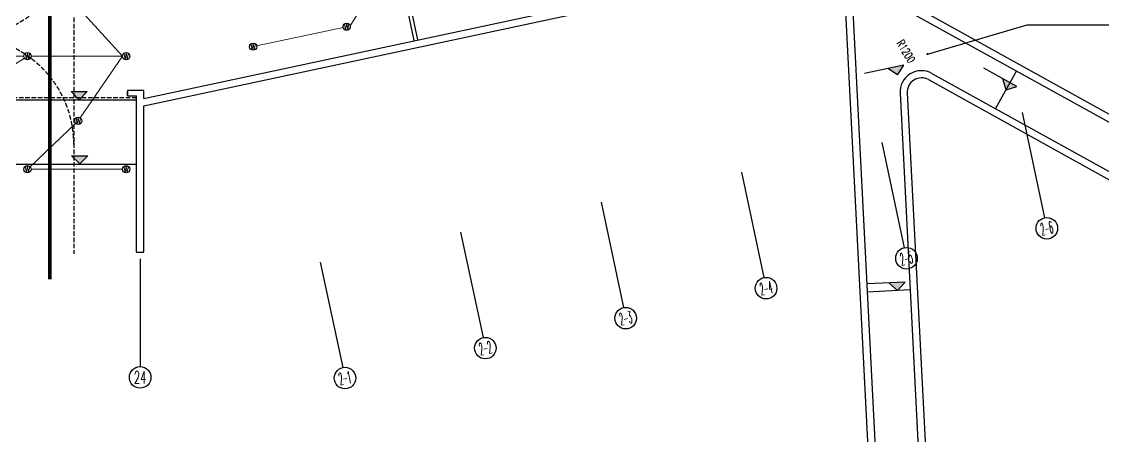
# Model space of a CAD drawing. Extents: x 791398 to 2325386, y -987887 to -518217.
# Drawn here: x 1583688 to 1643983, y -863474 to -840374 of the extents above; entities that cross this region are included whole.
import ezdxf
from ezdxf.enums import TextEntityAlignment as Align

# ---------------------------------------------------------------- set-up
doc = ezdxf.new("R2010")
doc.units = 0
doc.header["$LTSCALE"] = 1000
doc.header["$MEASUREMENT"] = 0
doc.linetypes.add('DASH', pattern=[0.35, 0.25, -0.1])
doc.linetypes.add('DASHEDX2', pattern=[1.5, 1, -0.5])
for name, color, linetype in [('AXIS', 3, 'Continuous'), ('AXIS_TEXT', 7, 'Continuous'), ('DIM_ELEV', 3, 'Continuous'), ('PUB_DIM', 3, 'Continuous'), ('RD-equip', 3, 'Continuous'), ('STAIR', 9, 'Continuous'), ('STAIRS', 9, 'Continuous'), ('WALL', 8, 'Continuous'), ('WINDOW', 8, 'Continuous'), ('ZS封堵', 40, 'Continuous'), ('行车方向', 191, 'Continuous')]:
    doc.layers.add(name, color=color, linetype=linetype)
doc.layers.add('RD-line', color=2, linetype='Continuous', lineweight=0)
doc.styles.add('_TCH_AXIS', font='COMPLEX', dxfattribs={"bigfont": 'GBCBIG'})
doc.styles.add('_TCH_DIM', font='SIMPLEX', dxfattribs={"bigfont": 'GBCBIG'})
doc.styles.add('_TEL_DIM', font='SIMPLEX', dxfattribs={"width": 0.8, "height": 3.5, "bigfont": 'HZTXT'})
doc.styles.add('COMPLEX', font='COMPLEX')
doc.styles.add('FS1', font='txt4', dxfattribs={"width": 0.8, "bigfont": 'fstxt'})
doc.linetypes.add('BRA', pattern='A,2.8,-0.1,["B",_TEL_DIM,S=0.07,R=0,X=0,Y=-0.12],-0.25', length=3.15)

# ---------------------------------------------------------------- blocks, each defined once
blk = doc.blocks.new('_AXISO')
blk.add_circle((0, 0), 0.5)
at = {"layer": 'AXIS_TEXT', "style": 'COMPLEX', "width": 1.041667}
blk.add_attdef('A', text='', height=0.56, dxfattribs=at).set_placement((-0.25, -0.28), (0.25, -0.28), align=Align.FIT)
blk = doc.blocks.new('yy')
at = {"layer": 'RD-equip'}
blk.add_circle((0, 0), 200, dxfattribs=at)
at = {"layer": 'RD-equip', "color": 4, "style": 'FS1', "width": 0.8}
blk.add_attdef('Y', text='', height=360, dxfattribs=at).set_placement((0, 0), align=Align.MIDDLE)

msp = doc.modelspace()

# ---------------------------------------------------------------- hatches: boundary and pattern name
at = {"layer": 'DIM_ELEV'}
for points in [[(1632512, -843332), (1632858, -842798), (1631978, -842986)], [(1638558, -844170), (1639169, -843994), (1638382, -843558)], [(1586894, -844722), (1586444, -844272), (1587344, -844272)], [(1586925, -848291), (1586475, -847841), (1587375, -847841)], [(1632502, -855350), (1632928, -854877), (1632030, -854923)]]:
    msp.add_hatch(color=256, dxfattribs=at).paths.add_polyline_path(points)

# ---------------------------------------------------------------- linework, layer by layer
at = {"layer": 'AXIS'}
for p, q in [((1639455, -845430), (1640707, -851298)), ((1631631, -847098), (1632883, -852966)), ((1623807, -848767), (1625059, -854635)), ((1615983, -850436), (1617235, -856304)), ((1608159, -852105), (1609411, -857973)), ((1590294, -853591), (1590294, -859591)), ((1600335, -853773), (1601587, -859641))]:
    msp.add_line(p, q, dxfattribs=at)
at = {"layer": 'DIM_ELEV'}
for p, q in [((1634182, -842183), (1639741, -840561)), ((1639741, -840561), (1645185, -840561)), ((1632858, -842798), (1630663, -843266)), ((1632512, -843332), (1632858, -842798)), ((1632512, -843332), (1631978, -842986)), ((1639169, -843994), (1637320, -842970)), ((1638558, -844170), (1638382, -843558)), ((1638558, -844170), (1639169, -843994)), ((1586894, -844722), (1586444, -844272)), ((1586444, -844272), (1587344, -844272)), ((1586894, -844722), (1587344, -844272)), ((1586925, -848291), (1586475, -847841)), ((1586475, -847841), (1587375, -847841)), ((1586925, -848291), (1587375, -847841)), ((1632928, -854877), (1630818, -854985)), ((1632502, -855350), (1632030, -854923)), ((1632502, -855350), (1632928, -854877))]:
    msp.add_line(p, q, dxfattribs=at)
at = {"layer": 'DIM_ELEV', "const_width": 60}
msp.add_lwpolyline([(1634153, -842192, 1), (1634211, -842175, 1)], format="xyb", close=True, dxfattribs=at)
at = {"layer": 'PUB_DIM'}
msp.add_lwpolyline([(1632207, -841523, 0, 0, 0), (1633087, -843013, 99, 0, 0), (1633239, -843272, 0, 0, 0)], format="xyseb", dxfattribs=at)
at = {"layer": 'RD-line'}
for p, q in [((1602004, -840614), (1603761, -837766)), ((1586981, -839747), (1589313, -842299)), ((1596788, -841727), (1601613, -840697)), ((1578713, -842299), (1583813, -842299)), ((1584213, -842299), (1589313, -842299)), ((1589313, -842299), (1586960, -845734)), ((1586702, -846037), (1584158, -848461)), ((1584213, -848599), (1589313, -848599))]:
    msp.add_line(p, q, dxfattribs=at)
at = {"layer": 'RD-line', "linetype": 'BRA'}
msp.add_line((1581630, -843806), (1583844, -842406), dxfattribs=at)
at = {"layer": 'RD-line', "linetype": 'DASHEDX2', "const_width": 200}
msp.add_lwpolyline([(1585253, -835352), (1585253, -854737)], dxfattribs=at)
at = {"layer": 'STAIR'}
for p, q in [((1583094, -844722), (1590094, -844722)), ((1583094, -848322), (1590094, -848322))]:
    msp.add_line(p, q, dxfattribs=at)
at = {"layer": 'STAIRS'}
for p, q in [((1639139, -843120), (1637976, -845219)), ((1633212, -855313), (1630815, -855436))]:
    msp.add_line(p, q, dxfattribs=at)
at = {"layer": 'WALL'}
for p, q in [((1590494, -844648), (1629146, -836404)), ((1590494, -845057), (1629034, -836837)), ((1605576, -841431), (1604512, -836443)), ((1605771, -841389), (1604708, -836401)), ((1631982, -839155), (1663847, -856809)), ((1632335, -838893), (1664247, -856573)), ((1629597, -839477), (1631063, -868099)), ((1629995, -839425), (1631463, -868088)), ((1634431, -843255), (1661449, -858224)), ((1634237, -843605), (1661050, -858460)), ((1590494, -844206), (1589594, -844206)), ((1589594, -844206), (1589594, -844506)), ((1589594, -844506), (1590094, -844506)), ((1590094, -844895), (1590094, -844506)), ((1590494, -844648), (1590494, -844206)), ((1632651, -844366), (1633863, -868025)), ((1633050, -844346), (1634263, -868014)), ((1590094, -853206), (1590094, -844895)), ((1590494, -853206), (1590494, -845057)), ((1590094, -853206), (1590494, -853206))]:
    msp.add_line(p, q, dxfattribs=at)
for radius in [1200, 800]:
    msp.add_arc((1633849, -844305), radius, 61.01256, 182.93264, dxfattribs=at)
at = {"layer": 'WINDOW', "linetype": 'DASH'}
msp.add_line((1589594, -844506), (1589594, -844206), dxfattribs=at)
at = {"layer": 'ZS封堵', "linetype": 'DASH'}
msp.add_lwpolyline([(1583194, -844606), (1590094, -844606)], dxfattribs=at)
at = {"layer": '行车方向', "linetype": 'DASH'}
msp.add_line((1586594, -816350), (1586594, -853312), dxfattribs=at)
for centre, start, end in [((1580594, -835206), 270, 0), ((1580594, -847206), 0, 90)]:
    msp.add_arc(centre, 6000, start, end, dxfattribs=at)

# ---------------------------------------------------------------- block references
at = {"layer": 'AXIS'}
ref = msp.add_blockref('_AXISO', (1640832, -851884), dxfattribs=dict(at, xscale=1200, yscale=1200, zscale=1200))
ref.add_attrib('A', '2-6', dxfattribs={"layer": 'AXIS_TEXT', "height": 678.8, "rotation": 12.04021, "style": '_TCH_AXIS', "width": 0.35}).set_placement((1640571, -852287), (1641235, -852145), align=Align.FIT)
ref = msp.add_blockref('_AXISO', (1633008, -853553), dxfattribs=dict(at, xscale=1200, yscale=1200, zscale=1200))
ref.add_attrib('A', '2-5', dxfattribs={"layer": 'AXIS_TEXT', "height": 678.8, "rotation": 12.04021, "style": '_TCH_AXIS', "width": 0.35}).set_placement((1632747, -853956), (1633411, -853814), align=Align.FIT)
ref = msp.add_blockref('_AXISO', (1625184, -855222), dxfattribs=dict(at, xscale=1200, yscale=1200, zscale=1200))
ref.add_attrib('A', '2-4', dxfattribs={"layer": 'AXIS_TEXT', "height": 678.8, "rotation": 12.04021, "style": '_TCH_AXIS', "width": 0.33871}).set_placement((1624923, -855625), (1625587, -855483), align=Align.FIT)
ref = msp.add_blockref('_AXISO', (1617360, -856891), dxfattribs=dict(at, xscale=1200, yscale=1200, zscale=1200))
ref.add_attrib('A', '2-3', dxfattribs={"layer": 'AXIS_TEXT', "height": 678.8, "rotation": 12.04021, "style": '_TCH_AXIS', "width": 0.35}).set_placement((1617099, -857293), (1617763, -857152), align=Align.FIT)
ref = msp.add_blockref('_AXISO', (1609536, -858559), dxfattribs=dict(at, xscale=1200, yscale=1200, zscale=1200))
ref.add_attrib('A', '2-2', dxfattribs={"layer": 'AXIS_TEXT', "height": 678.8, "rotation": 12.04021, "style": '_TCH_AXIS', "width": 0.35}).set_placement((1609275, -858962), (1609939, -858821), align=Align.FIT)
ref = msp.add_blockref('_AXISO', (1590294, -860191), dxfattribs=dict(at, xscale=1200, yscale=1200, zscale=1200))
ref.add_attrib('A', '24', dxfattribs={"layer": 'AXIS_TEXT', "height": 678.8, "style": '_TCH_AXIS', "width": 0.583333}).set_placement((1589954, -860531), (1590633, -860531), align=Align.FIT)
ref = msp.add_blockref('_AXISO', (1601712, -860228), dxfattribs=dict(at, xscale=1200, yscale=1200, zscale=1200))
ref.add_attrib('A', '2-1', dxfattribs={"layer": 'AXIS_TEXT', "height": 678.8, "rotation": 12.04021, "style": '_TCH_AXIS', "width": 0.381818}).set_placement((1601451, -860631), (1602115, -860489), align=Align.FIT)
at = {"layer": 'RD-equip'}
for p in [(1601808, -840656), (1596592, -841768), (1584013, -842299), (1589513, -842299), (1586847, -845899), (1584013, -848599), (1589513, -848599)]:
    msp.add_blockref('yy', p, dxfattribs=at).add_auto_attribs({'Y': 'W'})

# ---------------------------------------------------------------- texts
at = {"layer": 'PUB_DIM', "color": 7, "style": '_TCH_DIM', "width": 0.705882}
msp.add_text('R1200', height=446.2, rotation=300.55408, dxfattribs=at).set_placement((1632446, -841556))

doc.saveas('drawing.dxf')
